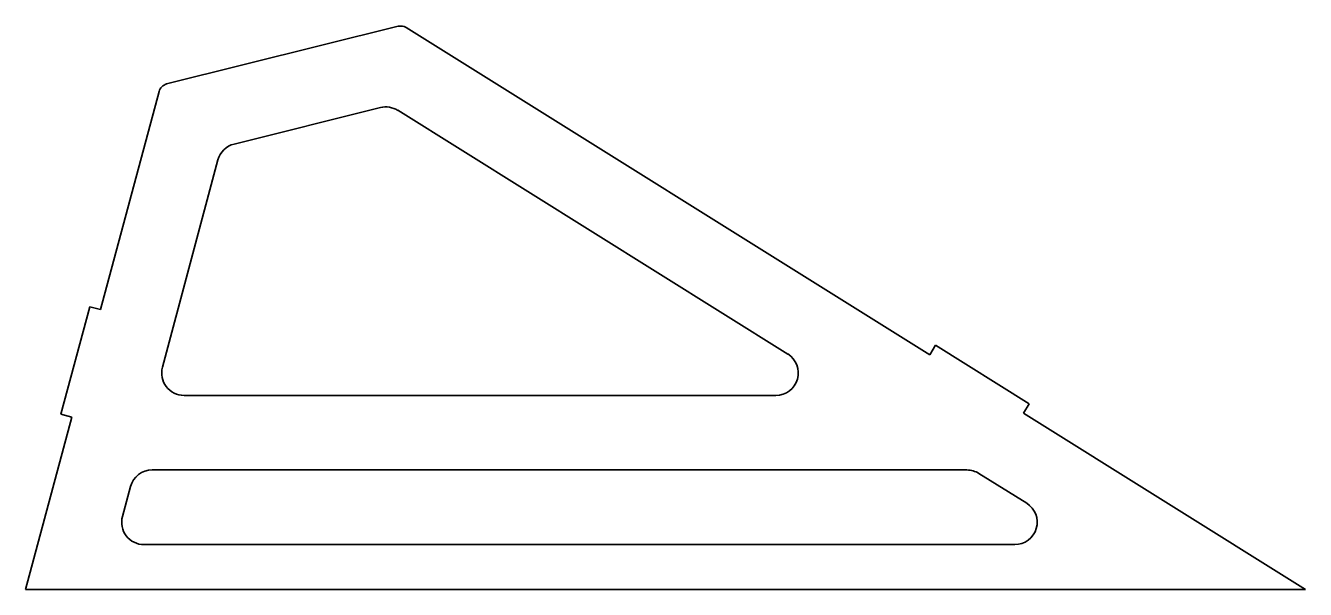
# Model space of a CAD drawing. Header units: inches. Extents: x 0 to 343, y 0 to 151.
import ezdxf

# ---------------------------------------------------------------- set-up
doc = ezdxf.new("R2010")
doc.units = ezdxf.units.IN
doc.header["$MEASUREMENT"] = 0
doc.layers.add('SIMUMAK Visible (ISO)', color=7, linetype='Continuous', lineweight=35)

# ---------------------------------------------------------------- blocks, each defined once
blk = doc.blocks.new('PTM-03-FITVL106R01_Sheet_6_PTM-03-FITVL106R01')
at = {"layer": 'SIMUMAK Visible (ISO)'}
for p, q in [((-71.65, 75.41), (-133.67, 59.95)), ((70.79, -12.59), (-69.49, 75.07)), ((-135.7, 57.95), (-151.37, -0.52)), ((-115.57, 43.85), (-76.37, 53.62)), ((-71.74, 52.89), (32.75, -12.41)), ((-134.79, -15.94), (-119.92, 39.58)), ((-154.27, 0.26), (-161.98, -28.53)), ((-151.37, -0.52), (-154.27, 0.26)), ((72.38, -10.05), (70.79, -12.59)), ((97.48, -25.73), (72.38, -10.05)), ((29.57, -23.49), (-129, -23.49)), ((95.89, -28.28), (97.48, -25.73)), ((-159.08, -29.31), (-171.46, -75.49)), ((-161.98, -28.53), (-159.08, -29.31)), ((171.46, -75.49), (95.89, -28.28)), ((-137.57, -43.49), (80.78, -43.49)), ((83.96, -44.41), (96.77, -52.41)), ((-145.51, -55.94), (-143.37, -47.94)), ((93.59, -63.49), (-139.72, -63.49)), ((-171.46, -75.49), (171.46, -75.49))]:
    blk.add_line(p, q, dxfattribs=at)
for centre, radius, start, end in [((-70.98, 72.69), 2.8, 58, 104), ((-133, 57.23), 2.8, 104, 165), ((-74.92, 47.8), 6, 58, 104), ((-114.12, 38.03), 6, 104, 165), ((29.57, -17.49), 6, 270, 58), ((-129, -17.49), 6, 165, 270), ((-137.57, -49.49), 6, 90, 165), ((80.78, -49.49), 6, 58, 90), ((93.59, -57.49), 6, 270, 58), ((-139.72, -57.49), 6, 165, 270)]:
    blk.add_arc(centre, radius, start, end, dxfattribs=at)

msp = doc.modelspace()

# ---------------------------------------------------------------- block references
msp.add_blockref('PTM-03-FITVL106R01_Sheet_6_PTM-03-FITVL106R01', (171.46, 75.49))

doc.saveas('drawing.dxf')
